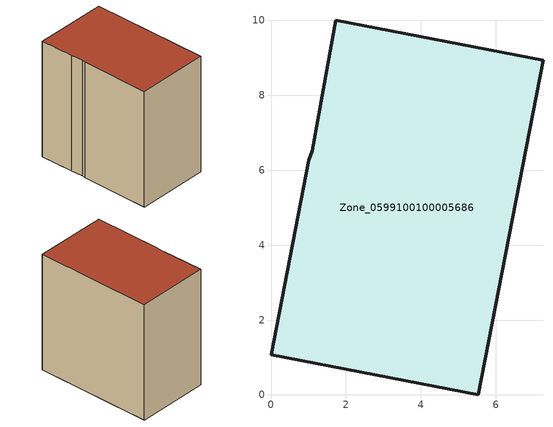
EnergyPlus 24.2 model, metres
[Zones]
Zone_0599100100005686
 floor ground (C_G): 1.1,6.52 1.27,7.48 1.72,10.01 7.26,8.94 5.54,0 0,1.07 1,6.26 z0
 wall outside (C_F): 5.54,0 7.26,8.94 1.72,10.01 1.27,7.48 1.1,6.52 1,6.26 0,1.07 5.54,0 z0:9.23
 roof outside (C_R): 1.72,10.01 1.27,7.48 1.1,6.52 1,6.26 0,1.07 5.54,0 7.26,8.94 z9.23
[BUILDING]
Pand.0599100100005686: North Axis=0; Terrain=City; Loads Convergence Tolerance Value=0.04; Temperature Convergence Tolerance Value=0.4; Solar Distribution=FullExterior; Maximum Number of Warmup Days=25; Minimum Number of Warmup Days=1
[Site:Location]
Rotterdam.The.Hague.AP_ZH_NLD Design_Conditions: Latitude=51.96; Longitude=4.45; Time Zone=1; Elevation=-4.5
[SITE:GROUNDTEMPERATURE:BUILDINGSURFACE]
18, 18, 18, 18, 18, 18, 18, 18, 18, 18, 18, 18
[MATERIAL] Thermal Absorptance=0.9; Solar Absorptance=0.7; Visible Absorptance=0.7
Name | Roughness | Thickness | Conductivity | Density | Specific Heat
G.TC.2006-2014 | MediumSmooth | 0.15 | 0.06 | 540 | 1210
F.TC.2006-2014 | Rough | 0.3 | 0.12 | 1920 | 840
R.TC.2006-2014 | MediumRough | 0.2 | 0.08 | 1500 | 1000
[CONSTRUCTION]
C_G: G.TC.2006-2014
C_F: F.TC.2006-2014
C_R: R.TC.2006-2014
[ZONE]
Zone_0599100100005686: Type=1; Multiplier=1; Ceiling Height=Autocalculate; Volume=Autocalculate; Floor Area=autocalculate; Part of Total Floor Area=Yes
[ZONEINFILTRATION:DESIGNFLOWRATE]
Infil_Zone_0599100100005686: Zone or ZoneList or Space or SpaceList=Zone_0599100100005686; Schedule=AlwaysOn; Design Flow Rate Calculation Method=Flow/Area; Flow Rate per Floor Area=0.0015; Constant Term Coefficient=1; Temperature Term Coefficient=0; Velocity Term Coefficient=0; Velocity Squared Term Coefficient=0
[HVACTEMPLATE:ZONE:IDEALLOADSAIRSYSTEM]
Zone_0599100100005686: Maximum Heating Supply Air Temperature=50; Minimum Cooling Supply Air Temperature=13; Maximum Heating Supply Air Humidity Ratio=0.0156; Minimum Cooling Supply Air Humidity Ratio=0.0077; Heating Limit=NoLimit; Cooling Limit=NoLimit; Dehumidification Control Type=ConstantSensibleHeatRatio; Cooling Sensible Heat Ratio=0.7; Dehumidification Setpoint=60; Humidification Control Type=None; Humidification Setpoint=30; Outdoor Air Method=None; Outdoor Air Flow Rate per Person=0.00944; Outdoor Air Flow Rate per Zone Floor Area=0; Outdoor Air Flow Rate per Zone=0; Demand Controlled Ventilation Type=None; Outdoor Air Economizer Type=NoEconomizer; Heat Recovery Type=None; Sensible Heat Recovery Effectiveness=0.7; Latent Heat Recovery Effectiveness=0.65
[ZONECONTROL:THERMOSTAT]
ThermostatControl_Zone_0599100100005686: Zone or ZoneList=Zone_0599100100005686; Control Type Schedule=DualSetpointControlType; Control 1=Thermostat_Zone_0599100100005686; Temperature Difference Between Cutout And Setpoint=0
[THERMOSTATSETPOINT:DUALSETPOINT]
Thermostat_Zone_0599100100005686: Heating Setpoint Temperature Schedule=HeatingSetpoint_Zone_0599100100005686; Cooling Setpoint Temperature Schedule=CoolingSetpoint_Zone_0599100100005686
[SCHEDULE:COMPACT]
HeatingSetpoint_Zone_0599100100005686: Through: 12/31, For: AllDays, Until: 24:00, 21
CoolingSetpoint_Zone_0599100100005686: Through: 12/31, For: AllDays, Until: 24:00, 24
DualSetpointControlType: Through: 12/31, For: AllDays, Until: 24:00, 4
AlwaysOn: Through: 12/31, For: AllDays, Until: 24:00, 1
